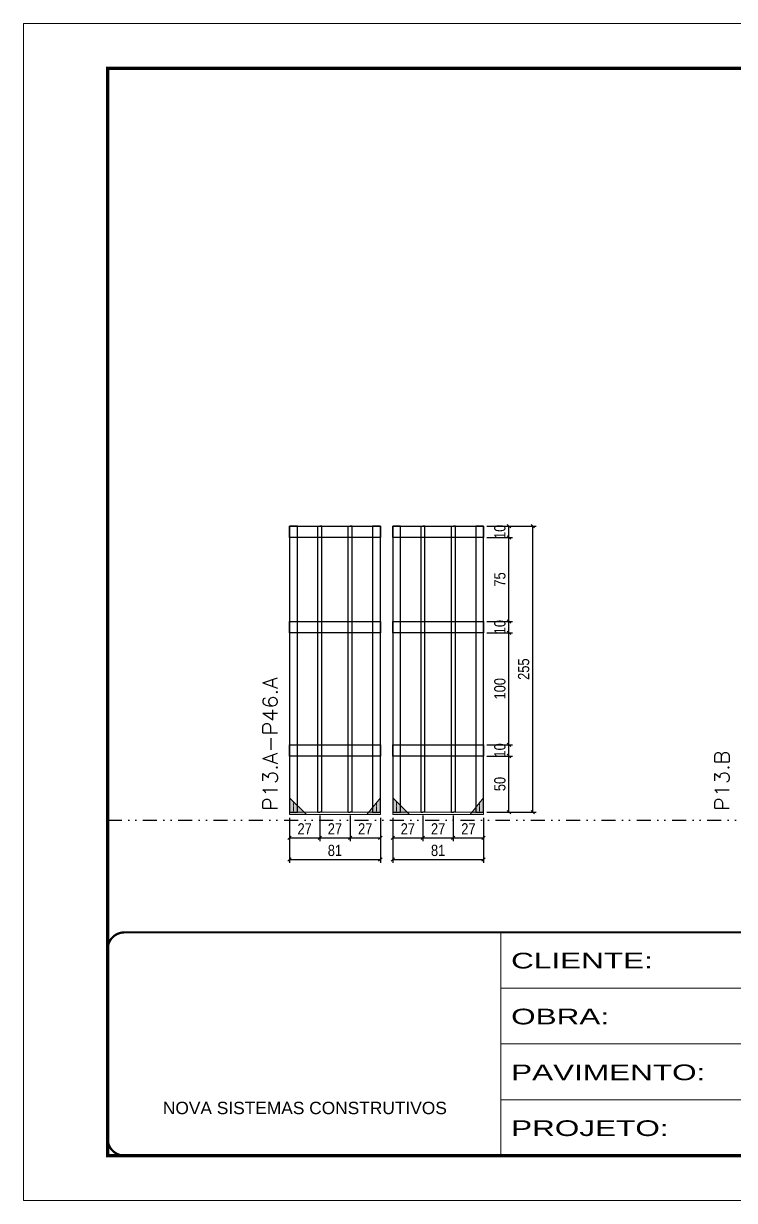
# Model space of a CAD drawing. Extents: x 14400 to 20667, y -21631 to 6985.
# Drawn here: x 14413 to 15047, y 3638 to 4688 of the extents above; entities that cross this region are included whole.
import ezdxf

# ---------------------------------------------------------------- set-up
doc = ezdxf.new("R2010")
doc.units = 0
for name, pattern in [('CONTINUO', [0]), ('DASHED', [0.75, 0.5, -0.25]), ('DIVIDE2', [0.625, 0.25, -0.125, 0, -0.125, 0, -0.125]), ('HIDDEN', [0.375, 0.25, -0.125])]:
    doc.linetypes.add(name, pattern=pattern)
for name, color, linetype in [('COTA', 241, 'Continuous'), ('Nível', 160, 'Continuous'), ('SARR_2.2x10', 60, 'Continuous'), ('SARR_3.5x7', 81, 'Continuous'), ('SARR_7x7', 40, 'Continuous')]:
    doc.layers.add(name, color=color, linetype=linetype)
for name, color, linetype, lineweight in [('Folhas', 255, 'Continuous', 9), ('Madeira', 126, 'Continuous', 18), ('Sarr 2.2x7', 40, 'Continuous', 9), ('SARRAFO DE PRESSAO', 251, 'DASHED', 9), ('Texto Seção', 7, 'Continuous', 15)]:
    doc.layers.add(name, color=color, linetype=linetype, lineweight=lineweight)
doc.styles.add('ARIAL', font='arial.ttf')
doc.styles.add('COTA TECNICA', font='techl___.ttf', dxfattribs={"height": 10})
doc.styles.add('REGUA-120', font='ROMANS.shx', dxfattribs={"height": 15})
doc.styles.add('Tecnologia', font='')
doc.styles.get('Tecnologia').set_extended_font_data('Forgotten Futurist')
doc.dimstyles.new('PAINEL', dxfattribs={"dimtxt": 10, "dimasz": 3, "dimexe": 3, "dimexo": 3, "dimgap": 3, "dimtad": 1, "dimdec": 1, "dimzin": 12, "dimdsep": 46, "dimtxsty": 'COTA TECNICA', "dimblk1": 'OBLIQUE', "dimblk2": 'OBLIQUE', "dimsah": 1, "dimcen": 0.9, "dimclrd": 4, "dimclre": 4, "dimclrt": 240, "dimadec": 1, "dimazin": 3, "dimtfac": 1, "dimtdec": 1, "dimtmove": 0, "dimatfit": 3, "dimfxl": 1, "dimtolj": 1, "dimtzin": 12, "dimarcsym": 0})

# ---------------------------------------------------------------- blocks, each defined once
blk = doc.blocks.new('9999999999')
at = {"color": 30, "linetype": 'CONTINUO'}
for p, q in [((98564.6, 34230.2), (98564.6, 34429.4)), ((98564.6, 34379.6), (99584, 34379.6)), ((98564.6, 34329.8), (99488, 34329.8)), ((98564.6, 34280), (99488, 34280))]:
    blk.add_line(p, q, dxfattribs=at)
at = {"color": 30, "linetype": 'CONTINUO', "const_width": 2}
blk.add_lwpolyline([(99584, 34230.2), (99584, 34414.4, 0.414214), (99569, 34429.4), (98229, 34429.4, 0.414214), (98214, 34414.4), (98214, 34245.2, 0.414214), (98229, 34230.2), (99584, 34230.2)], format="xyb", dxfattribs=at)
at = {"layer": 'Folhas'}
blk.add_lwpolyline([(98139, 34190.2), (99624, 34190.2), (99624, 35240.2), (98139, 35240.2)], close=True, dxfattribs=at)
at = {"layer": 'Folhas', "color": 30, "const_width": 3}
blk.add_lwpolyline([(98214, 34230.2), (99584, 34230.2), (99584, 35200.2), (98214, 35200.2)], close=True, dxfattribs=at)
at = {"color": 7, "linetype": 'Continuous', "ltscale": 5, "style": 'ARIAL'}
blk.add_text('NOVA SISTEMAS CONSTRUTIVOS', height=11.059, dxfattribs=at).set_placement((98263.2, 34267.2))
at = {"layer": 'Folhas', "color": 7, "style": 'Tecnologia', "width": 1.5}
for s, p in [('CLIENTE:', (98573.7, 34397.2)), ('OBRA:', (98573.7, 34347.3)), ('PAVIMENTO:', (98573.7, 34297.5)), ('PROJETO:', (98573.7, 34247.7))]:
    blk.add_text(s, height=14, dxfattribs=at).set_placement(p)
blk = doc.blocks.new('_Oblique')
at = {"color": 0, "linetype": 'ByBlock', "lineweight": -2}
blk.add_line((-0.5, -0.5), (0.5, 0.5), dxfattribs=at)
blk = doc.blocks.new('*D794')
at = {"layer": 'COTA', "color": 4, "lineweight": -2, "transparency": 16777216}
for p, q in [((14769.6, 3981.1), (14769.6, 3958)), ((14742.6, 3978.9), (14742.6, 3958)), ((14742.6, 3961), (14769.6, 3961))]:
    blk.add_line(p, q, dxfattribs=at)
at = {"layer": 'Defpoints', "color": 0, "transparency": 16777216}
for p in [(14742.6, 3981.9), (14769.6, 3984.1), (14769.6, 3961)]:
    blk.add_point(p, dxfattribs=at)
at = {"layer": 'COTA', "color": 4, "lineweight": -2, "transparency": 16777216, "xscale": 3, "yscale": 3, "zscale": 3, "rotation": 180}
blk.add_blockref('_Oblique', (14742.6, 3961), dxfattribs=at)
at = {"layer": 'COTA', "color": 4, "lineweight": -2, "transparency": 16777216, "xscale": 3, "yscale": 3, "zscale": 3}
blk.add_blockref('_Oblique', (14769.6, 3961), dxfattribs=at)
at = {"layer": 'COTA', "color": 240, "transparency": 16777216, "insert": (14756.1, 3969.1), "char_height": 10, "attachment_point": 5, "style": 'COTA TECNICA'}
blk.add_mtext('\\A1;27', dxfattribs=at)
blk = doc.blocks.new('*D795')
at = {"layer": 'COTA', "color": 4, "lineweight": -2, "transparency": 16777216}
for p, q in [((14769.6, 3981.1), (14769.6, 3958)), ((14796.6, 3981.1), (14796.6, 3958)), ((14769.6, 3961), (14796.6, 3961))]:
    blk.add_line(p, q, dxfattribs=at)
at = {"layer": 'Defpoints', "color": 0, "transparency": 16777216}
for p in [(14769.6, 3984.1), (14796.6, 3984.1), (14796.6, 3961)]:
    blk.add_point(p, dxfattribs=at)
at = {"layer": 'COTA', "color": 4, "lineweight": -2, "transparency": 16777216, "xscale": 3, "yscale": 3, "zscale": 3, "rotation": 180}
blk.add_blockref('_Oblique', (14769.6, 3961), dxfattribs=at)
at = {"layer": 'COTA', "color": 4, "lineweight": -2, "transparency": 16777216, "xscale": 3, "yscale": 3, "zscale": 3}
blk.add_blockref('_Oblique', (14796.6, 3961), dxfattribs=at)
at = {"layer": 'COTA', "color": 240, "transparency": 16777216, "insert": (14783.1, 3969.1), "char_height": 10, "attachment_point": 5, "style": 'COTA TECNICA'}
blk.add_mtext('\\A1;27', dxfattribs=at)
blk = doc.blocks.new('*D796')
at = {"layer": 'COTA', "color": 4, "lineweight": -2, "transparency": 16777216}
for p, q in [((14796.6, 3981.1), (14796.6, 3958)), ((14823.6, 3978.9), (14823.6, 3958)), ((14796.6, 3961), (14823.6, 3961))]:
    blk.add_line(p, q, dxfattribs=at)
at = {"layer": 'Defpoints', "color": 0, "transparency": 16777216}
for p in [(14796.6, 3984.1), (14823.6, 3981.9), (14823.6, 3961)]:
    blk.add_point(p, dxfattribs=at)
at = {"layer": 'COTA', "color": 4, "lineweight": -2, "transparency": 16777216, "xscale": 3, "yscale": 3, "zscale": 3, "rotation": 180}
blk.add_blockref('_Oblique', (14796.6, 3961), dxfattribs=at)
at = {"layer": 'COTA', "color": 4, "lineweight": -2, "transparency": 16777216, "xscale": 3, "yscale": 3, "zscale": 3}
blk.add_blockref('_Oblique', (14823.6, 3961), dxfattribs=at)
at = {"layer": 'COTA', "color": 240, "transparency": 16777216, "insert": (14810.1, 3969.1), "char_height": 10, "attachment_point": 5, "style": 'COTA TECNICA'}
blk.add_mtext('\\A1;27', dxfattribs=at)
blk = doc.blocks.new('*D797')
at = {"layer": 'COTA', "color": 4, "lineweight": -2, "transparency": 16777216}
for p, q in [((14742.6, 3978.9), (14742.6, 3938.7)), ((14823.6, 3978.9), (14823.6, 3938.7)), ((14742.6, 3941.7), (14823.6, 3941.7))]:
    blk.add_line(p, q, dxfattribs=at)
at = {"layer": 'Defpoints', "color": 0, "transparency": 16777216}
for p in [(14742.6, 3981.9), (14823.6, 3981.9), (14823.6, 3941.7)]:
    blk.add_point(p, dxfattribs=at)
at = {"layer": 'COTA', "color": 4, "lineweight": -2, "transparency": 16777216, "xscale": 3, "yscale": 3, "zscale": 3, "rotation": 180}
blk.add_blockref('_Oblique', (14742.6, 3941.7), dxfattribs=at)
at = {"layer": 'COTA', "color": 4, "lineweight": -2, "transparency": 16777216, "xscale": 3, "yscale": 3, "zscale": 3}
blk.add_blockref('_Oblique', (14823.6, 3941.7), dxfattribs=at)
at = {"layer": 'COTA', "color": 240, "transparency": 16777216, "insert": (14783.1, 3949.8), "char_height": 10, "attachment_point": 5, "style": 'COTA TECNICA'}
blk.add_mtext('\\A1;81', dxfattribs=at)
blk = doc.blocks.new('*D798')
at = {"layer": 'COTA', "color": 4, "lineweight": -2, "transparency": 16777216}
for p, q in [((14826.6, 4034.1), (14849.3, 4034.1)), ((14846.3, 3984.1), (14846.3, 4034.1)), ((14826.6, 3984.1), (14849.3, 3984.1))]:
    blk.add_line(p, q, dxfattribs=at)
at = {"layer": 'Defpoints', "color": 0, "transparency": 16777216}
for p in [(14823.6, 4034.1), (14846.3, 4034.1), (14823.6, 3984.1)]:
    blk.add_point(p, dxfattribs=at)
at = {"layer": 'COTA', "color": 4, "lineweight": -2, "transparency": 16777216, "xscale": 3, "yscale": 3, "zscale": 3}
for p, rotation in [((14846.3, 4034.1), 90), ((14846.3, 3984.1), 270)]:
    blk.add_blockref('_Oblique', p, dxfattribs=dict(at, rotation=rotation))
at = {"layer": 'COTA', "color": 240, "transparency": 16777216, "insert": (14838.2, 4009.1), "char_height": 10, "attachment_point": 5, "rotation": 90, "style": 'COTA TECNICA'}
blk.add_mtext('\\A1;50', dxfattribs=at)
blk = doc.blocks.new('*D799')
at = {"layer": 'COTA', "color": 4, "lineweight": -2, "transparency": 16777216}
for p, q in [((14826.6, 4044.1), (14849.3, 4044.1)), ((14846.3, 4034.1), (14846.3, 4044.1)), ((14826.6, 4034.1), (14849.3, 4034.1))]:
    blk.add_line(p, q, dxfattribs=at)
at = {"layer": 'Defpoints', "color": 0, "transparency": 16777216}
for p in [(14823.6, 4044.1), (14846.3, 4044.1), (14823.6, 4034.1)]:
    blk.add_point(p, dxfattribs=at)
at = {"layer": 'COTA', "color": 4, "lineweight": -2, "transparency": 16777216, "xscale": 3, "yscale": 3, "zscale": 3}
for p, rotation in [((14846.3, 4044.1), 90), ((14846.3, 4034.1), 270)]:
    blk.add_blockref('_Oblique', p, dxfattribs=dict(at, rotation=rotation))
at = {"layer": 'COTA', "color": 240, "transparency": 16777216, "insert": (14838.2, 4039.1), "char_height": 10, "attachment_point": 5, "rotation": 90, "style": 'COTA TECNICA'}
blk.add_mtext('\\A1;10', dxfattribs=at)
blk = doc.blocks.new('*D800')
at = {"layer": 'COTA', "color": 4, "lineweight": -2, "transparency": 16777216}
for p, q in [((14826.6, 4144.1), (14849.3, 4144.1)), ((14846.3, 4044.1), (14846.3, 4144.1)), ((14826.6, 4044.1), (14849.3, 4044.1))]:
    blk.add_line(p, q, dxfattribs=at)
at = {"layer": 'Defpoints', "color": 0, "transparency": 16777216}
for p in [(14823.6, 4144.1), (14846.3, 4144.1), (14823.6, 4044.1)]:
    blk.add_point(p, dxfattribs=at)
at = {"layer": 'COTA', "color": 4, "lineweight": -2, "transparency": 16777216, "xscale": 3, "yscale": 3, "zscale": 3}
for p, rotation in [((14846.3, 4144.1), 90), ((14846.3, 4044.1), 270)]:
    blk.add_blockref('_Oblique', p, dxfattribs=dict(at, rotation=rotation))
at = {"layer": 'COTA', "color": 240, "transparency": 16777216, "insert": (14838.2, 4094.1), "char_height": 10, "attachment_point": 5, "rotation": 90, "style": 'COTA TECNICA'}
blk.add_mtext('\\A1;100', dxfattribs=at)
blk = doc.blocks.new('*D801')
at = {"layer": 'COTA', "color": 4, "lineweight": -2, "transparency": 16777216}
for p, q in [((14826.6, 4154.1), (14849.3, 4154.1)), ((14846.3, 4144.1), (14846.3, 4154.1)), ((14826.6, 4144.1), (14849.3, 4144.1))]:
    blk.add_line(p, q, dxfattribs=at)
at = {"layer": 'Defpoints', "color": 0, "transparency": 16777216}
for p in [(14823.6, 4154.1), (14846.3, 4154.1), (14823.6, 4144.1)]:
    blk.add_point(p, dxfattribs=at)
at = {"layer": 'COTA', "color": 4, "lineweight": -2, "transparency": 16777216, "xscale": 3, "yscale": 3, "zscale": 3}
for p, rotation in [((14846.3, 4154.1), 90), ((14846.3, 4144.1), 270)]:
    blk.add_blockref('_Oblique', p, dxfattribs=dict(at, rotation=rotation))
at = {"layer": 'COTA', "color": 240, "transparency": 16777216, "insert": (14838.2, 4149.1), "char_height": 10, "attachment_point": 5, "rotation": 90, "style": 'COTA TECNICA'}
blk.add_mtext('\\A1;10', dxfattribs=at)
blk = doc.blocks.new('*D802')
at = {"layer": 'COTA', "color": 4, "lineweight": -2, "transparency": 16777216}
for p, q in [((14677.6, 3981.1), (14677.6, 3958)), ((14650.6, 3978.9), (14650.6, 3958)), ((14650.6, 3961), (14677.6, 3961))]:
    blk.add_line(p, q, dxfattribs=at)
at = {"layer": 'Defpoints', "color": 0, "transparency": 16777216}
for p in [(14650.6, 3981.9), (14677.6, 3984.1), (14677.6, 3961)]:
    blk.add_point(p, dxfattribs=at)
at = {"layer": 'COTA', "color": 4, "lineweight": -2, "transparency": 16777216, "xscale": 3, "yscale": 3, "zscale": 3, "rotation": 180}
blk.add_blockref('_Oblique', (14650.6, 3961), dxfattribs=at)
at = {"layer": 'COTA', "color": 4, "lineweight": -2, "transparency": 16777216, "xscale": 3, "yscale": 3, "zscale": 3}
blk.add_blockref('_Oblique', (14677.6, 3961), dxfattribs=at)
at = {"layer": 'COTA', "color": 240, "transparency": 16777216, "insert": (14664.1, 3969.1), "char_height": 10, "attachment_point": 5, "style": 'COTA TECNICA'}
blk.add_mtext('\\A1;27', dxfattribs=at)
blk = doc.blocks.new('*D803')
at = {"layer": 'COTA', "color": 4, "lineweight": -2, "transparency": 16777216}
for p, q in [((14677.6, 3981.1), (14677.6, 3958)), ((14704.6, 3981.1), (14704.6, 3958)), ((14677.6, 3961), (14704.6, 3961))]:
    blk.add_line(p, q, dxfattribs=at)
at = {"layer": 'Defpoints', "color": 0, "transparency": 16777216}
for p in [(14677.6, 3984.1), (14704.6, 3984.1), (14704.6, 3961)]:
    blk.add_point(p, dxfattribs=at)
at = {"layer": 'COTA', "color": 4, "lineweight": -2, "transparency": 16777216, "xscale": 3, "yscale": 3, "zscale": 3, "rotation": 180}
blk.add_blockref('_Oblique', (14677.6, 3961), dxfattribs=at)
at = {"layer": 'COTA', "color": 4, "lineweight": -2, "transparency": 16777216, "xscale": 3, "yscale": 3, "zscale": 3}
blk.add_blockref('_Oblique', (14704.6, 3961), dxfattribs=at)
at = {"layer": 'COTA', "color": 240, "transparency": 16777216, "insert": (14691.1, 3969.1), "char_height": 10, "attachment_point": 5, "style": 'COTA TECNICA'}
blk.add_mtext('\\A1;27', dxfattribs=at)
blk = doc.blocks.new('*D804')
at = {"layer": 'COTA', "color": 4, "lineweight": -2, "transparency": 16777216}
for p, q in [((14704.6, 3981.1), (14704.6, 3958)), ((14731.6, 3978.9), (14731.6, 3958)), ((14704.6, 3961), (14731.6, 3961))]:
    blk.add_line(p, q, dxfattribs=at)
at = {"layer": 'Defpoints', "color": 0, "transparency": 16777216}
for p in [(14704.6, 3984.1), (14731.6, 3981.9), (14731.6, 3961)]:
    blk.add_point(p, dxfattribs=at)
at = {"layer": 'COTA', "color": 4, "lineweight": -2, "transparency": 16777216, "xscale": 3, "yscale": 3, "zscale": 3, "rotation": 180}
blk.add_blockref('_Oblique', (14704.6, 3961), dxfattribs=at)
at = {"layer": 'COTA', "color": 4, "lineweight": -2, "transparency": 16777216, "xscale": 3, "yscale": 3, "zscale": 3}
blk.add_blockref('_Oblique', (14731.6, 3961), dxfattribs=at)
at = {"layer": 'COTA', "color": 240, "transparency": 16777216, "insert": (14718.1, 3969.1), "char_height": 10, "attachment_point": 5, "style": 'COTA TECNICA'}
blk.add_mtext('\\A1;27', dxfattribs=at)
blk = doc.blocks.new('*D805')
at = {"layer": 'COTA', "color": 4, "lineweight": -2, "transparency": 16777216}
for p, q in [((14650.6, 3978.9), (14650.6, 3938.7)), ((14731.6, 3978.9), (14731.6, 3938.7)), ((14650.6, 3941.7), (14731.6, 3941.7))]:
    blk.add_line(p, q, dxfattribs=at)
at = {"layer": 'Defpoints', "color": 0, "transparency": 16777216}
for p in [(14650.6, 3981.9), (14731.6, 3981.9), (14731.6, 3941.7)]:
    blk.add_point(p, dxfattribs=at)
at = {"layer": 'COTA', "color": 4, "lineweight": -2, "transparency": 16777216, "xscale": 3, "yscale": 3, "zscale": 3, "rotation": 180}
blk.add_blockref('_Oblique', (14650.6, 3941.7), dxfattribs=at)
at = {"layer": 'COTA', "color": 4, "lineweight": -2, "transparency": 16777216, "xscale": 3, "yscale": 3, "zscale": 3}
blk.add_blockref('_Oblique', (14731.6, 3941.7), dxfattribs=at)
at = {"layer": 'COTA', "color": 240, "transparency": 16777216, "insert": (14691.1, 3949.8), "char_height": 10, "attachment_point": 5, "style": 'COTA TECNICA'}
blk.add_mtext('\\A1;81', dxfattribs=at)
blk = doc.blocks.new('*D806')
at = {"layer": 'COTA', "color": 4, "lineweight": -2, "transparency": 16777216}
for p, q in [((14826.6, 4239.1), (14870.5, 4239.1)), ((14867.5, 3984.1), (14867.5, 4239.1)), ((14826.6, 3984.1), (14870.5, 3984.1))]:
    blk.add_line(p, q, dxfattribs=at)
at = {"layer": 'Defpoints', "color": 0, "transparency": 16777216}
for p in [(14823.6, 4239.1), (14867.5, 4239.1), (14823.6, 3984.1)]:
    blk.add_point(p, dxfattribs=at)
at = {"layer": 'COTA', "color": 4, "lineweight": -2, "transparency": 16777216, "xscale": 3, "yscale": 3, "zscale": 3}
for p, rotation in [((14867.5, 4239.1), 90), ((14867.5, 3984.1), 270)]:
    blk.add_blockref('_Oblique', p, dxfattribs=dict(at, rotation=rotation))
at = {"layer": 'COTA', "color": 240, "transparency": 16777216, "insert": (14859.4, 4111.6), "char_height": 10, "attachment_point": 5, "rotation": 90, "style": 'COTA TECNICA'}
blk.add_mtext('\\A1;255', dxfattribs=at)
blk = doc.blocks.new('*D807')
at = {"layer": 'COTA', "color": 4, "lineweight": -2, "transparency": 16777216}
for p, q in [((14826.6, 4239.1), (14849.3, 4239.1)), ((14846.3, 4229.1), (14846.3, 4239.1)), ((14826.6, 4229.1), (14849.3, 4229.1))]:
    blk.add_line(p, q, dxfattribs=at)
at = {"layer": 'Defpoints', "color": 0, "transparency": 16777216}
for p in [(14823.6, 4239.1), (14846.3, 4239.1), (14823.6, 4229.1)]:
    blk.add_point(p, dxfattribs=at)
at = {"layer": 'COTA', "color": 4, "lineweight": -2, "transparency": 16777216, "xscale": 3, "yscale": 3, "zscale": 3}
for p, rotation in [((14846.3, 4239.1), 90), ((14846.3, 4229.1), 270)]:
    blk.add_blockref('_Oblique', p, dxfattribs=dict(at, rotation=rotation))
at = {"layer": 'COTA', "color": 240, "transparency": 16777216, "insert": (14838.2, 4234.1), "char_height": 10, "attachment_point": 5, "rotation": 90, "style": 'COTA TECNICA'}
blk.add_mtext('\\A1;10', dxfattribs=at)
blk = doc.blocks.new('*D810')
at = {"layer": 'COTA', "color": 4, "lineweight": -2, "transparency": 16777216}
for p, q in [((14826.6, 4229.1), (14849.3, 4229.1)), ((14846.3, 4154.1), (14846.3, 4229.1)), ((14826.6, 4154.1), (14849.3, 4154.1))]:
    blk.add_line(p, q, dxfattribs=at)
at = {"layer": 'Defpoints', "color": 0, "transparency": 16777216}
for p in [(14823.6, 4229.1), (14846.3, 4229.1), (14823.6, 4154.1)]:
    blk.add_point(p, dxfattribs=at)
at = {"layer": 'COTA', "color": 4, "lineweight": -2, "transparency": 16777216, "xscale": 3, "yscale": 3, "zscale": 3}
for p, rotation in [((14846.3, 4229.1), 90), ((14846.3, 4154.1), 270)]:
    blk.add_blockref('_Oblique', p, dxfattribs=dict(at, rotation=rotation))
at = {"layer": 'COTA', "color": 240, "transparency": 16777216, "insert": (14838.2, 4191.6), "char_height": 10, "attachment_point": 5, "rotation": 90, "style": 'COTA TECNICA'}
blk.add_mtext('\\A1;75', dxfattribs=at)

msp = doc.modelspace()

# ---------------------------------------------------------------- hatches: boundary and pattern name
at = {"layer": 'Madeira'}
h = msp.add_hatch(color=252, dxfattribs=at)
h.dxf.hatch_style = 2
h.paths.add_polyline_path([(14650.62, 3996.86), (14650.62, 3981.86), (14665.62, 3981.86)])
h = msp.add_hatch(color=252, dxfattribs=at)
h.dxf.hatch_style = 2
h.paths.add_polyline_path([(14731.62, 3996.86), (14731.62, 3981.86), (14719.62, 3981.86)])
h = msp.add_hatch(color=252, dxfattribs=at)
h.dxf.hatch_style = 2
h.paths.add_polyline_path([(14742.62, 3996.86), (14742.62, 3981.86), (14757.62, 3981.86)])
h = msp.add_hatch(color=252, dxfattribs=at)
h.dxf.hatch_style = 2
h.paths.add_polyline_path([(14823.62, 3996.86), (14823.62, 3981.86), (14811.62, 3981.86)])

# ---------------------------------------------------------------- linework, layer by layer
at = {"layer": 'Madeira', "color": 250, "linetype": 'HIDDEN'}
for p, q in [((14654.12, 3993.36), (14654.12, 3984.06)), ((14728.12, 3993.36), (14728.12, 3984.06)), ((14746.12, 3993.36), (14746.12, 3984.06)), ((14820.12, 3993.36), (14820.12, 3984.06)), ((14660.46, 3984.06), (14650.62, 3984.06)), ((14660.46, 3984.06), (14650.62, 3984.06)), ((14721.79, 3984.06), (14731.62, 3984.06)), ((14721.79, 3984.06), (14731.62, 3984.06)), ((14752.46, 3984.06), (14742.62, 3984.06)), ((14752.46, 3984.06), (14742.62, 3984.06)), ((14813.79, 3984.06), (14823.62, 3984.06)), ((14813.79, 3984.06), (14823.62, 3984.06))]:
    msp.add_line(p, q, dxfattribs=at)
at = {"layer": 'Madeira', "color": 1, "linetype": 'HIDDEN'}
for p, q in [((14654.12, 3993.36), (14654.12, 3984.06)), ((14728.12, 3993.36), (14728.12, 3984.06)), ((14746.12, 3993.36), (14746.12, 3984.06)), ((14820.12, 3993.36), (14820.12, 3984.06)), ((14666.42, 3984.06), (14650.62, 3984.06)), ((14657.62, 3989.86), (14657.62, 3984.06)), ((14707.82, 3984.06), (14731.62, 3984.06)), ((14758.42, 3984.06), (14742.62, 3984.06)), ((14749.62, 3989.86), (14749.62, 3984.06)), ((14799.82, 3984.06), (14823.62, 3984.06))]:
    msp.add_line(p, q, dxfattribs=at)
at = {"layer": 'Madeira', "color": 250}
for p, q in [((14650.62, 3984.06), (14650.62, 3981.86)), ((14650.62, 3984.06), (14650.62, 3981.86)), ((14650.62, 3984.06), (14650.62, 3981.86)), ((14742.62, 3984.06), (14742.62, 3981.86)), ((14742.62, 3984.06), (14742.62, 3981.86)), ((14742.62, 3984.06), (14742.62, 3981.86))]:
    msp.add_line(p, q, dxfattribs=at)
at = {"layer": 'Madeira', "color": 0}
for points in [[(14650.62, 3996.86), (14650.62, 3981.86), (14665.62, 3981.86), (14650.62, 3996.86)], [(14731.62, 3996.86), (14731.62, 3981.86), (14719.62, 3981.86), (14731.62, 3996.86)], [(14742.62, 3996.86), (14742.62, 3981.86), (14757.62, 3981.86), (14742.62, 3996.86)], [(14823.62, 3996.86), (14823.62, 3981.86), (14811.62, 3981.86), (14823.62, 3996.86)]]:
    msp.add_lwpolyline(points, dxfattribs=at)
at = {"layer": 'Nível', "color": 4, "linetype": 'DIVIDE2', "ltscale": 50}
msp.add_line((14488.47, 3976.86), (15858.47, 3976.86), dxfattribs=at)
at = {"layer": 'Sarr 2.2x7'}
for p, q in [((14650.62, 3984.06), (14650.62, 3981.86)), ((14731.62, 3981.86), (14731.62, 3984.06)), ((14742.62, 3984.06), (14742.62, 3981.86)), ((14823.62, 3981.86), (14823.62, 3984.06))]:
    msp.add_line(p, q, dxfattribs=at)
for points in [[(14731.62, 3984.06), (14650.62, 3984.06), (14650.62, 3981.86), (14731.62, 3981.86)], [(14823.62, 3984.06), (14742.62, 3984.06), (14742.62, 3981.86), (14823.62, 3981.86)]]:
    msp.add_lwpolyline(points, close=True, dxfattribs=at)
at = {"layer": 'SARR_2.2x10'}
for points in [[(14650.62, 4239.1), (14731.62, 4239.1), (14731.62, 4229.1), (14650.62, 4229.1)], [(14742.62, 4239.09), (14823.62, 4239.09), (14823.62, 4229.09), (14742.62, 4229.09)], [(14650.62, 4154.06), (14731.62, 4154.06), (14731.62, 4144.06), (14650.62, 4144.06)], [(14742.62, 4154.06), (14823.62, 4154.06), (14823.62, 4144.06), (14742.62, 4144.06)], [(14650.62, 4044.06), (14731.62, 4044.06), (14731.62, 4034.06), (14650.62, 4034.06)], [(14742.62, 4044.06), (14823.62, 4044.06), (14823.62, 4034.06), (14742.62, 4034.06)]]:
    msp.add_lwpolyline(points, close=True, dxfattribs=at)
at = {"layer": 'SARR_3.5x7'}
for p, q in [((14675.87, 3984.06), (14675.87, 4239.1)), ((14675.87, 4239.1), (14677.62, 4239.1)), ((14679.37, 4239.1), (14677.62, 4239.1)), ((14679.37, 3984.06), (14679.37, 4239.1)), ((14703, 3984.06), (14703, 4239.1)), ((14703, 4239.1), (14704.75, 4239.1)), ((14706.5, 4239.1), (14704.75, 4239.1)), ((14706.5, 3984.06), (14706.5, 4239.1)), ((14767.87, 3984.06), (14767.87, 4239.09)), ((14767.87, 4239.09), (14769.62, 4239.09)), ((14771.37, 4239.09), (14769.62, 4239.09)), ((14771.37, 3984.06), (14771.37, 4239.09)), ((14795, 3984.06), (14795, 4239.1)), ((14795, 4239.1), (14796.75, 4239.1)), ((14798.5, 4239.1), (14796.75, 4239.1)), ((14798.5, 3984.06), (14798.5, 4239.1)), ((14675.87, 3984.06), (14677.62, 3984.06)), ((14679.37, 3984.06), (14677.62, 3984.06)), ((14703, 3984.06), (14704.75, 3984.06)), ((14706.5, 3984.06), (14704.75, 3984.06)), ((14767.87, 3984.06), (14769.62, 3984.06)), ((14771.37, 3984.06), (14769.62, 3984.06)), ((14795, 3984.06), (14796.75, 3984.06)), ((14798.5, 3984.06), (14796.75, 3984.06))]:
    msp.add_line(p, q, dxfattribs=at)
at = {"layer": 'SARR_7x7'}
for points in [[(14650.62, 3984.06), (14657.62, 3984.06), (14657.62, 4239.1), (14650.62, 4239.1)], [(14724.62, 3984.06), (14731.62, 3984.06), (14731.62, 4239.1), (14724.62, 4239.1)], [(14742.62, 3984.06), (14749.62, 3984.06), (14749.62, 4239.09), (14742.62, 4239.09)], [(14816.62, 3984.06), (14823.62, 3984.06), (14823.62, 4239.1), (14816.62, 4239.1)]]:
    msp.add_lwpolyline(points, close=True, dxfattribs=at)

# ---------------------------------------------------------------- block references
at = {"layer": 'SARRAFO DE PRESSAO', "color": 6, "linetype": 'ByBlock'}
msp.add_blockref('9999999999', (-83725.51, -30552.63), dxfattribs=at)

# ---------------------------------------------------------------- texts
at = {"layer": 'Texto Seção', "style": 'REGUA-120', "width": 1.05}
for s, p in [('P13.A-P46.A', (14639.94, 3985.16)), ('P13.B', (15042.74, 3985.16))]:
    msp.add_text(s, height=13, rotation=90, dxfattribs=at).set_placement(p)

# ---------------------------------------------------------------- dimensions: what is measured, and where the dimension line sits
at = {"layer": 'COTA'}
for base, p1, p2, picture, middle in [((14846.32, 4239.1), (14823.62, 4229.1), (14823.62, 4239.1), '*D807', (14846.32, 4234.1)), ((14846.32, 4154.06), (14823.62, 4144.06), (14823.62, 4154.06), '*D801', (14846.32, 4149.06)), ((14846.32, 4044.06), (14823.62, 4034.06), (14823.62, 4044.06), '*D799', (14846.32, 4039.06))]:
    dim = msp.add_linear_dim(base=base, p1=p1, p2=p2, angle=90, dimstyle='PAINEL', override={"dimtmove": 1}, dxfattribs=at)
    dim.commit()
    dim.dimension.update_dxf_attribs({"geometry": picture, "text_midpoint": middle, "dimtype": 160})
for base, p1, p2, picture, middle in [((14867.54, 4239.09), (14823.62, 3984.06), (14823.62, 4239.09), '*D806', (14859.43, 4111.58)), ((14846.32, 4144.06), (14823.62, 4044.06), (14823.62, 4144.06), '*D800', (14838.22, 4094.06)), ((14846.32, 4034.06), (14823.62, 3984.06), (14823.62, 4034.06), '*D798', (14838.21, 4009.06))]:
    dim = msp.add_linear_dim(base=base, p1=p1, p2=p2, angle=90, dimstyle='PAINEL', override={"dimtmove": 1}, dxfattribs=at)
    dim.commit()
    dim.dimension.update_dxf_attribs({"geometry": picture, "text_midpoint": middle})
dim = msp.add_linear_dim(base=(14846.32, 4229.09), p1=(14823.62, 4154.06), p2=(14823.62, 4229.09), angle=90, dimstyle='PAINEL', dxfattribs=at)
dim.commit()
dim.dimension.update_dxf_attribs({"geometry": '*D810', "text_midpoint": (14838.21, 4191.58)})
for base, p1, p2, picture, middle in [((14677.62, 3961.04), (14650.62, 3981.86), (14677.62, 3984.06), '*D802', (14664.12, 3969.11)), ((14731.62, 3941.68), (14650.62, 3981.86), (14731.62, 3981.86), '*D805', (14691.12, 3949.78)), ((14704.62, 3961.04), (14677.62, 3984.06), (14704.62, 3984.06), '*D803', (14691.12, 3969.11)), ((14731.62, 3961.04), (14704.62, 3984.06), (14731.62, 3981.86), '*D804', (14718.12, 3969.11)), ((14769.62, 3961.04), (14742.62, 3981.86), (14769.62, 3984.06), '*D794', (14756.12, 3969.11)), ((14823.62, 3941.68), (14742.62, 3981.86), (14823.62, 3981.86), '*D797', (14783.12, 3949.78)), ((14796.62, 3961.04), (14769.62, 3984.06), (14796.62, 3984.06), '*D795', (14783.12, 3969.11)), ((14823.62, 3961.04), (14796.62, 3984.06), (14823.62, 3981.86), '*D796', (14810.12, 3969.11))]:
    dim = msp.add_linear_dim(base=base, p1=p1, p2=p2, dimstyle='PAINEL', override={"dimtmove": 1}, dxfattribs=at)
    dim.commit()
    dim.dimension.update_dxf_attribs({"geometry": picture, "text_midpoint": middle})

doc.saveas('drawing.dxf')
